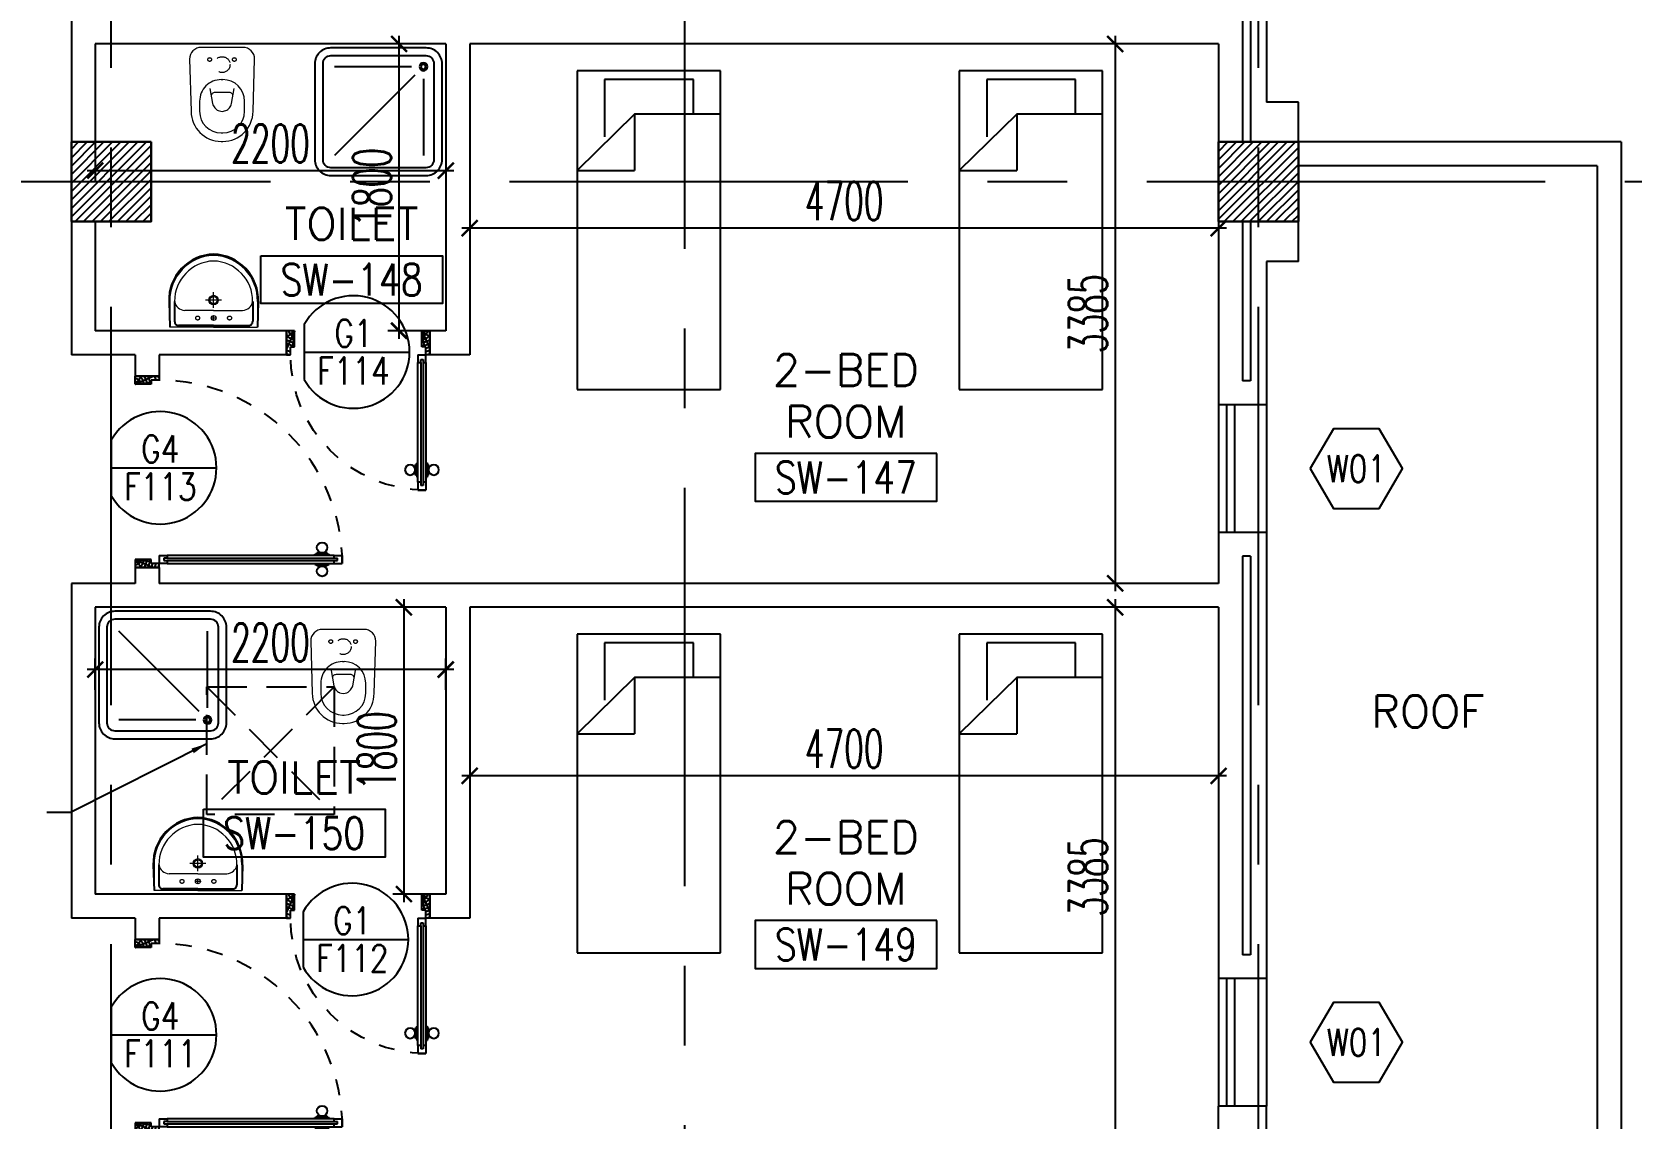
# Model space of a CAD drawing. Extents: x 276011.4 to 276105.3, y 57291.9 to 57371.4.
# Drawn here: x 276087.12 to 276097.15, y 57337.31 to 57344.12 of the extents above; entities that cross this region are included whole.
import ezdxf
from ezdxf.enums import TextEntityAlignment as Align

# ---------------------------------------------------------------- set-up
doc = ezdxf.new("R2010")
doc.units = 0
doc.header["$MEASUREMENT"] = 0
doc.header["$PDMODE"] = 34
for name, pattern in [('CENTERX2', [4, 2.5, -0.5, 0.5, -0.5]), ('DASHED', [0.75, 0.5, -0.25]), ('HIDDEN', [0.375, 0.25, -0.125]), ('HIDDEN2', [0.1875, 0.125, -0.0625])]:
    doc.linetypes.add(name, pattern=pattern)
doc.layers.get('0').update_dxf_attribs({"linetype": 'CONTINUOUS'})
doc.layers.get('DEFPOINTS').update_dxf_attribs({"linetype": 'CONTINUOUS'})
for name, color, linetype in [('AX-DIM', 4, 'CONTINUOUS'), ('AXES', 11, 'CENTERX2'), ('COL', 5, 'CONTINUOUS'), ('DIM', 4, 'CONTINUOUS'), ('DOOR', 7, 'CONTINUOUS'), ('DOOR-CR', 2, 'CONTINUOUS'), ('DOOR-NO', 3, 'CONTINUOUS'), ('FIX', 3, 'CONTINUOUS'), ('FUR', 4, 'CONTINUOUS'), ('HAT', 8, 'CONTINUOUS'), ('INSUL', 4, 'CONTINUOUS'), ('PROJ-L', 4, 'CONTINUOUS'), ('RM-BOX', 4, 'CONTINUOUS'), ('RM-NAME', 2, 'CONTINUOUS'), ('RM-NO', 2, 'CONTINUOUS'), ('SHAFT', 3, 'CONTINUOUS'), ('WALL', 2, 'CONTINUOUS'), ('WIN', 3, 'CONTINUOUS'), ('WIN-BOX', 4, 'CONTINUOUS'), ('WIN-NO', 5, 'CONTINUOUS')]:
    doc.layers.add(name, color=color, linetype=linetype)
doc.styles.add('ROMANS', font='ROMANS.shx', dxfattribs={"width": 0.6})
doc.dimstyles.new('STANDARD in', dxfattribs={"dimtxt": 0.24, "dimasz": 0.1, "dimexe": 0.07, "dimexo": 0.05, "dimgap": 0.05, "dimtad": 1, "dimdec": 0, "dimlfac": 1000, "dimzin": 0, "dimdsep": 46, "dimtxsty": 'ROMANS', "dimblk": 'ARCHTICK', "dimcen": 0.05, "dimdle": 0.05, "dimclrd": 4, "dimclre": 4, "dimclrt": 2, "dimadec": 0, "dimazin": 0, "dimtfac": 1, "dimtdec": 0, "dimtmove": 2, "dimatfit": 3, "dimfxl": 0, "dimtolj": 1, "dimtzin": 0, "dimarcsym": 0})

# ---------------------------------------------------------------- blocks, each defined once
blk = doc.blocks.new('_ARCHTICK')
at = {"color": 0, "linetype": 'ByBlock', "const_width": 0.15}
blk.add_lwpolyline([(-0.5, -0.5), (0.5, 0.5)], dxfattribs=at)
blk = doc.blocks.new('*D595')
at = {"layer": 'AX-DIM', "color": 4, "lineweight": -2, "ltscale": 0.3}
for p, q in [((276095.015, 57370.011), (276100.34, 57370.011)), ((276095.065, 57369.361), (276095.065, 57370.081)), ((276100.29, 57333.883), (276100.29, 57370.081))]:
    blk.add_line(p, q, dxfattribs=at)
at = {"layer": 'DEFPOINTS', "color": 0, "ltscale": 0.3}
for p in [(276100.29, 57370.011), (276095.065, 57369.311), (276100.29, 57333.833)]:
    blk.add_point(p, dxfattribs=at)
at = {"layer": 'AX-DIM', "color": 4, "lineweight": -2, "ltscale": 0.3, "xscale": 0.1, "yscale": 0.1, "zscale": 0.1, "rotation": 180}
blk.add_blockref('_ARCHTICK', (276095.065, 57370.011), dxfattribs=at)
at = {"layer": 'AX-DIM', "color": 4, "lineweight": -2, "ltscale": 0.3, "xscale": 0.1, "yscale": 0.1, "zscale": 0.1}
blk.add_blockref('_ARCHTICK', (276100.29, 57370.011), dxfattribs=at)
at = {"layer": 'AX-DIM', "color": 2, "ltscale": 0.3, "insert": (276097.678, 57370.181), "char_height": 0.24, "attachment_point": 5, "style": 'ROMANS'}
blk.add_mtext('\\A1;5225', dxfattribs=at)
blk = doc.blocks.new('*D593')
at = {"layer": 'AX-DIM', "color": 4, "lineweight": -2, "ltscale": 0.3}
for p, q in [((276103.915, 57357.883), (276103.915, 57298.463)), ((276095.115, 57357.833), (276103.985, 57357.833)), ((276095.115, 57298.513), (276103.985, 57298.513))]:
    blk.add_line(p, q, dxfattribs=at)
at = {"layer": 'DEFPOINTS', "color": 0, "ltscale": 0.3}
for p in [(276095.065, 57357.833), (276095.065, 57298.513), (276103.915, 57298.513)]:
    blk.add_point(p, dxfattribs=at)
at = {"layer": 'AX-DIM', "color": 4, "lineweight": -2, "ltscale": 0.3, "xscale": 0.1, "yscale": 0.1, "zscale": 0.1}
for p, rotation in [((276103.915, 57357.833), 90), ((276103.915, 57298.513), 270)]:
    blk.add_blockref('_ARCHTICK', p, dxfattribs=dict(at, rotation=rotation))
at = {"layer": 'AX-DIM', "color": 2, "ltscale": 0.3, "insert": (276103.745, 57328.173), "char_height": 0.24, "attachment_point": 5, "rotation": 90, "style": 'ROMANS'}
blk.add_mtext('\\A1;59320', dxfattribs=at)
blk = doc.blocks.new('*X60')
at = {"color": 0}
for p, q in [((245929, 162720), (246399, 163190)), ((245929, 162773), (246345, 163190)), ((245929, 162826), (246292, 163190)), ((245929, 162879), (246239, 163190)), ((245929, 162932), (246186, 163190)), ((245929, 162985), (246133, 163190)), ((245929, 163038), (246080, 163190)), ((245929, 163091), (246027, 163190)), ((245929, 163144), (245974, 163190)), ((245952, 162690), (246429, 163167)), ((246005, 162690), (246429, 163114)), ((246058, 162690), (246429, 163061)), ((246111, 162690), (246429, 163008)), ((246164, 162690), (246429, 162955)), ((246217, 162690), (246429, 162902)), ((246270, 162690), (246429, 162849)), ((246323, 162690), (246429, 162796)), ((246376, 162690), (246429, 162742))]:
    blk.add_line(p, q, dxfattribs=at)
blk = doc.blocks.new('COL50')
at = {"layer": 'COL'}
blk.add_lwpolyline([(-250, 250), (-250, -250), (250, -250), (250, 250)], close=True, dxfattribs=at)
blk = doc.blocks.new('WW1')
at = {"layer": 'WIN-BOX'}
blk.add_lwpolyline([(144, -250), (289, 0), (144, 250), (-144, 250), (-289, 0), (-144, -250)], close=True, dxfattribs=at)
at = {"layer": 'WIN-NO', "style": 'ROMANS', "width": 0.8}
blk.add_attdef('W00', text='', height=170, dxfattribs=at).set_placement((0, 0), align=Align.MIDDLE)
blk = doc.blocks.new('*X61')
at = {"color": 0}
for p, q in [((253129, 162707), (253611, 163190)), ((253129, 162760), (253558, 163190)), ((253129, 162813), (253505, 163190)), ((253129, 162866), (253452, 163190)), ((253129, 162919), (253399, 163190)), ((253129, 162972), (253346, 163190)), ((253129, 163025), (253293, 163190)), ((253129, 163079), (253240, 163190)), ((253129, 163132), (253187, 163190)), ((253164, 162690), (253629, 163154)), ((253217, 162690), (253629, 163101)), ((253270, 162690), (253629, 163048)), ((253323, 162690), (253629, 162995)), ((253376, 162690), (253629, 162942)), ((253429, 162690), (253629, 162889)), ((253482, 162690), (253629, 162836)), ((253535, 162690), (253629, 162783)), ((253588, 162690), (253629, 162730))]:
    blk.add_line(p, q, dxfattribs=at)
blk = doc.blocks.new('DOOR100')
at = {"layer": 'DOOR', "color": 0, "linetype": 'ByBlock'}
for p, q in [((-82, 1205), (-91, 1205)), ((-91, 1205), (-91, 1140)), ((-75, 1218), (-82, 1218)), ((-82, 1128), (-82, 1218)), ((-82, 1205), (-82, 1140)), ((-25, 1300), (-75, 1300)), ((-75, 1300), (-25, 1300)), ((-75, 1250), (-75, 1300)), ((-58, 1250), (-75, 1250)), ((-42, 1270), (-58, 1270)), ((-58, 1250), (-58, 1270)), ((-42, 1250), (-42, 1270)), ((-25, 1250), (-42, 1250)), ((-25, 1250), (-25, 1300)), ((-25, 1218), (-18, 1218)), ((-18, 1128), (-18, 1218)), ((-18, 1205), (-9, 1205)), ((-18, 1205), (-18, 1140)), ((-9, 1205), (-9, 1140)), ((-82, 1140), (-91, 1140)), ((-75, 1128), (-82, 1128)), ((-25, 1128), (-18, 1128)), ((-18, 1140), (-9, 1140)), ((-1200, 0), (-1200, 150)), ((-1200, 150), (-1175, 150)), ((-1200, 150), (-1200, 0)), ((-1175, 150), (-1175, 100)), ((-75, 200), (-58, 200)), ((-75, 150), (-75, 200)), ((-75, 150), (-25, 150)), ((-58, 200), (-58, 180)), ((-58, 180), (-42, 180)), ((-42, 200), (-25, 200)), ((-42, 180), (-42, 200)), ((-25, 200), (-25, 150)), ((0, 150), (-25, 150)), ((-25, 150), (-25, 100)), ((0, 150), (0, 0)), ((-1150, 0), (-1200, 0)), ((-1175, 100), (-1150, 100)), ((-1150, 100), (-1150, 0)), ((-50, 100), (-50, 0)), ((-25, 100), (-50, 100)), ((-50, 0), (0, 0))]:
    blk.add_line(p, q, dxfattribs=at)
at = {"layer": 'DOOR', "linetype": 'ByBlock'}
for p, q in [((-75, 1250), (-75, 200)), ((-58, 200), (-58, 1250)), ((-42, 200), (-42, 1250)), ((-25, 200), (-25, 1250)), ((0, 0), (0, 150))]:
    blk.add_line(p, q, dxfattribs=at)
at = {"layer": 'DOOR', "color": 9, "linetype": 'ByBlock'}
for p, q in [((-1150, 0), (-1200, 114)), ((-50, 0), (0, 114)), ((-1150, 0), (-1200, 40)), ((-1150, 0), (-1163, 100)), ((-50, 0), (-37, 100)), ((-50, 0), (0, 40))]:
    blk.add_line(p, q, dxfattribs=at)
at = {"layer": 'DOOR', "color": 0, "linetype": 'ByBlock'}
for centre in [(-124, 1173), (24, 1173)]:
    blk.add_circle(centre, 32.4, dxfattribs=at)
at = {"layer": 'DOOR', "linetype": 'HIDDEN', "ltscale": 0.5}
blk.add_arc((-25, 150), 1150, 90, 180.0001, dxfattribs=at)
at = {"layer": 'DOOR', "color": 9, "linetype": 'ByBlock'}
for centre, radius, start, end in [((-1150, 0), 154, 103.7142, 108.8947), ((-1150, 0), 134, 100.72, 111.8402), ((-50, 0), 134, 68.1598, 79.28), ((-50, 0), 114, 64.0838, 77.3774), ((-50, 0), 154, 71.1053, 76.2858), ((-1150, 0), 94.4, 90, 121.9818), ((-1150, 0), 74.4, 90, 132.2236), ((-1150, 0), 54.4, 90, 156.7926), ((-1150, 0), 34.4, 90, 180), ((-1150, 0), 14.4, 90, 180), ((-50, 0), 94.4, 58.0182, 90), ((-50, 0), 74.4, 47.7764, 90), ((-50, 0), 54.4, 23.2074, 90), ((-50, 0), 34.4, 0, 90), ((-50, 0), 14.4, 0, 90)]:
    blk.add_arc(centre, radius, start, end, dxfattribs=at)
blk = doc.blocks.new('DOOR90')
at = {"layer": 'DOOR', "color": 0, "linetype": 'ByBlock'}
for p, q in [((-150, 0), (-150, -25)), ((-150, 0), (0, 0)), ((0, -50), (0, 0)), ((-1000, -25), (-1000, -75)), ((-1000, -75), (-1000, -25)), ((-950, -25), (-1000, -25)), ((-950, -75), (-1000, -75)), ((-970, -42), (-970, -58)), ((-950, -42), (-970, -42)), ((-950, -58), (-970, -58)), ((-950, -25), (-950, -42)), ((-950, -58), (-950, -75)), ((-918, -25), (-918, -18)), ((-828, -18), (-918, -18)), ((-918, -75), (-918, -82)), ((-828, -82), (-918, -82)), ((-905, -18), (-905, -9)), ((-905, -9), (-840, -9)), ((-905, -18), (-840, -18)), ((-905, -82), (-905, -91)), ((-905, -82), (-840, -82)), ((-905, -91), (-840, -91)), ((-840, -18), (-840, -9)), ((-840, -82), (-840, -91)), ((-828, -25), (-828, -18)), ((-828, -75), (-828, -82)), ((-200, -42), (-200, -25)), ((-200, -25), (-150, -25)), ((-180, -42), (-200, -42)), ((-200, -75), (-200, -58)), ((-200, -58), (-180, -58)), ((-150, -75), (-200, -75)), ((-180, -58), (-180, -42)), ((-150, -75), (-150, -25)), ((-150, -25), (-100, -25)), ((-100, -25), (-100, -50)), ((-100, -50), (0, -50)), ((-150, -900), (-150, -875)), ((-150, -875), (-100, -875)), ((0, -900), (-150, -900)), ((-150, -900), (0, -900)), ((-100, -850), (0, -850)), ((-100, -875), (-100, -850)), ((0, -850), (0, -900))]:
    blk.add_line(p, q, dxfattribs=at)
at = {"layer": 'DOOR', "color": 9, "linetype": 'ByBlock'}
for p, q in [((0, -50), (-114, 0)), ((0, -50), (-40, 0)), ((0, -50), (-100, -37)), ((0, -850), (-114, -900)), ((0, -850), (-100, -863)), ((0, -850), (-40, -900))]:
    blk.add_line(p, q, dxfattribs=at)
at = {"layer": 'DOOR', "linetype": 'ByBlock'}
for p, q in [((-200, -25), (-950, -25)), ((-200, -42), (-950, -42)), ((-200, -58), (-950, -58)), ((-950, -75), (-200, -75))]:
    blk.add_line(p, q, dxfattribs=at)
at = {"layer": 'DOOR', "color": 0, "linetype": 'ByBlock'}
for centre in [(-873, 24), (-873, -124)]:
    blk.add_circle(centre, 32.4, dxfattribs=at)
at = {"layer": 'DOOR', "color": 9, "linetype": 'ByBlock'}
for centre, radius, start, end in [((0, -50), 154, 161.1053, 166.2858), ((0, -50), 134, 158.1598, 169.28), ((0, -50), 94.4, 148.0182, 180), ((0, -50), 74.4, 137.7764, 180), ((0, -50), 114, 154.0838, 167.3774), ((0, -50), 54.4, 113.2074, 180), ((0, -50), 34.4, 90, 180), ((0, -50), 14.4, 90, 180), ((0, -850), 154, 193.7142, 198.8947), ((0, -850), 134, 190.72, 201.8402), ((0, -850), 94.4, 180, 211.9818), ((0, -850), 74.4, 180, 222.2236), ((0, -850), 54.4, 180, 246.7926), ((0, -850), 34.4, 180, 270), ((0, -850), 14.4, 180, 270)]:
    blk.add_arc(centre, radius, start, end, dxfattribs=at)
at = {"layer": 'DOOR', "linetype": 'HIDDEN', "ltscale": 0.5}
blk.add_arc((-150, -25), 850, 180, 270, dxfattribs=at)
blk = doc.blocks.new('RM1')
at = {"layer": 'RM-BOX'}
blk.add_lwpolyline([(570, -200), (-570, -200), (-570, -500), (570, -500)], close=True, dxfattribs=at)
at = {"layer": 'RM-NAME', "style": 'ROMANS'}
for tag, p in [('ROOMNAME1', (0, 324)), ('ROOMNAME2', (0, 0))]:
    blk.add_attdef(tag, text='', height=200, dxfattribs=at).set_placement(p, align=Align.MIDDLE)
at = {"layer": 'RM-NO', "style": 'ROMANS', "width": 0.8}
blk.add_attdef('ROOMNO', text='', height=200, dxfattribs=at).set_placement((0, -350), align=Align.MIDDLE)
blk = doc.blocks.new('DD1')
at = {"layer": 'DOOR-CR'}
blk.add_line((-308, 0), (353, 0), dxfattribs=at)
blk.add_lwpolyline([(-308, -173, 3.820224), (-308, 173)], format="xyb", close=True, dxfattribs=at)
at = {"layer": 'DOOR-NO', "color": 255, "style": 'ROMANS', "width": 0.8}
for tag, p in [('G', (0, 184)), ('000', (0, -141))]:
    blk.add_attdef(tag, text='', height=204, dxfattribs=at).set_placement(p, align=Align.MIDDLE)
blk = doc.blocks.new('*D428')
at = {"layer": 'DEFPOINTS', "color": 0, "linetype": 'ByBlock', "ltscale": 0.3}
for p in [(276094.565, 57344.048), (276093.916, 57340.663), (276094.565, 57340.663)]:
    blk.add_point(p, dxfattribs=at)
at = {"layer": 'DIM', "color": 4, "linetype": 'ByBlock', "lineweight": -2, "ltscale": 0.3}
for p, q in [((276094.515, 57344.048), (276093.846, 57344.048)), ((276093.916, 57344.098), (276093.916, 57340.613)), ((276094.515, 57340.663), (276093.846, 57340.663))]:
    blk.add_line(p, q, dxfattribs=at)
at = {"layer": 'DIM', "color": 4, "linetype": 'ByBlock', "lineweight": -2, "ltscale": 0.3, "xscale": 0.1, "yscale": 0.1, "zscale": 0.1}
for p, rotation in [((276093.916, 57344.048), 90), ((276093.916, 57340.663), 270)]:
    blk.add_blockref('_ARCHTICK', p, dxfattribs=dict(at, rotation=rotation))
at = {"layer": 'DIM', "color": 2, "linetype": 'ByBlock', "ltscale": 0.3, "insert": (276093.746, 57342.355), "char_height": 0.24, "attachment_point": 5, "rotation": 90, "style": 'ROMANS'}
blk.add_mtext('\\A1;3385', dxfattribs=at)
blk = doc.blocks.new('*D427')
at = {"layer": 'DEFPOINTS', "color": 0, "linetype": 'ByBlock', "ltscale": 0.3}
for p in [(276094.565, 57343.829), (276089.865, 57343.297), (276089.865, 57342.892)]:
    blk.add_point(p, dxfattribs=at)
at = {"layer": 'DIM', "color": 4, "linetype": 'ByBlock', "lineweight": -2, "ltscale": 0.3}
for p, q in [((276094.565, 57343.779), (276094.565, 57342.822)), ((276089.865, 57343.247), (276089.865, 57342.822)), ((276094.615, 57342.892), (276089.815, 57342.892))]:
    blk.add_line(p, q, dxfattribs=at)
at = {"layer": 'DIM', "color": 4, "linetype": 'ByBlock', "lineweight": -2, "ltscale": 0.3, "xscale": 0.1, "yscale": 0.1, "zscale": 0.1, "rotation": 180}
blk.add_blockref('_ARCHTICK', (276089.865, 57342.892), dxfattribs=at)
at = {"layer": 'DIM', "color": 4, "linetype": 'ByBlock', "lineweight": -2, "ltscale": 0.3, "xscale": 0.1, "yscale": 0.1, "zscale": 0.1}
blk.add_blockref('_ARCHTICK', (276094.565, 57342.892), dxfattribs=at)
at = {"layer": 'DIM', "color": 2, "linetype": 'ByBlock', "ltscale": 0.3, "insert": (276092.215, 57343.062), "char_height": 0.24, "attachment_point": 5, "style": 'ROMANS'}
blk.add_mtext('\\A1;4700', dxfattribs=at)
blk = doc.blocks.new('*D426')
at = {"layer": 'DEFPOINTS', "color": 0, "linetype": 'ByBlock', "ltscale": 0.3}
for p in [(276087.515, 57343.684), (276089.715, 57343.65), (276089.715, 57343.253)]:
    blk.add_point(p, dxfattribs=at)
at = {"layer": 'DIM', "color": 4, "linetype": 'ByBlock', "lineweight": -2, "ltscale": 0.3}
for p, q in [((276087.515, 57343.634), (276087.515, 57343.183)), ((276089.715, 57343.6), (276089.715, 57343.183)), ((276087.465, 57343.253), (276089.765, 57343.253))]:
    blk.add_line(p, q, dxfattribs=at)
at = {"layer": 'DIM', "color": 4, "linetype": 'ByBlock', "lineweight": -2, "ltscale": 0.3, "xscale": 0.1, "yscale": 0.1, "zscale": 0.1, "rotation": 180}
blk.add_blockref('_ARCHTICK', (276087.515, 57343.253), dxfattribs=at)
at = {"layer": 'DIM', "color": 4, "linetype": 'ByBlock', "lineweight": -2, "ltscale": 0.3, "xscale": 0.1, "yscale": 0.1, "zscale": 0.1}
blk.add_blockref('_ARCHTICK', (276089.715, 57343.253), dxfattribs=at)
at = {"layer": 'DIM', "color": 2, "linetype": 'ByBlock', "ltscale": 0.3, "insert": (276088.615, 57343.423), "char_height": 0.24, "attachment_point": 5, "style": 'ROMANS'}
blk.add_mtext('\\A1;2200', dxfattribs=at)
blk = doc.blocks.new('*D425')
at = {"layer": 'DEFPOINTS', "color": 0, "linetype": 'ByBlock', "ltscale": 0.3}
for p in [(276089.422, 57344.048), (276089.715, 57344.048), (276089.715, 57342.248)]:
    blk.add_point(p, dxfattribs=at)
at = {"layer": 'DIM', "color": 4, "linetype": 'ByBlock', "lineweight": -2, "ltscale": 0.3}
for p, q in [((276089.665, 57344.048), (276089.352, 57344.048)), ((276089.422, 57342.198), (276089.422, 57344.098)), ((276089.665, 57342.248), (276089.352, 57342.248))]:
    blk.add_line(p, q, dxfattribs=at)
at = {"layer": 'DIM', "color": 4, "linetype": 'ByBlock', "lineweight": -2, "ltscale": 0.3, "xscale": 0.1, "yscale": 0.1, "zscale": 0.1}
for p, rotation in [((276089.422, 57344.048), 90), ((276089.422, 57342.248), 270)]:
    blk.add_blockref('_ARCHTICK', p, dxfattribs=dict(at, rotation=rotation))
at = {"layer": 'DIM', "color": 2, "linetype": 'ByBlock', "ltscale": 0.3, "insert": (276089.252, 57343.148), "char_height": 0.24, "attachment_point": 5, "rotation": 90, "style": 'ROMANS'}
blk.add_mtext('\\A1;1800', dxfattribs=at)
blk = doc.blocks.new('*D424')
at = {"layer": 'DEFPOINTS', "color": 0, "linetype": 'ByBlock', "ltscale": 0.3}
for p in [(276094.565, 57340.513), (276093.916, 57337.128), (276094.565, 57337.128)]:
    blk.add_point(p, dxfattribs=at)
at = {"layer": 'DIM', "color": 4, "linetype": 'ByBlock', "lineweight": -2, "ltscale": 0.3}
for p, q in [((276094.515, 57340.513), (276093.846, 57340.513)), ((276093.916, 57340.563), (276093.916, 57337.078)), ((276094.515, 57337.128), (276093.846, 57337.128))]:
    blk.add_line(p, q, dxfattribs=at)
at = {"layer": 'DIM', "color": 4, "linetype": 'ByBlock', "lineweight": -2, "ltscale": 0.3, "xscale": 0.1, "yscale": 0.1, "zscale": 0.1}
for p, rotation in [((276093.916, 57340.513), 90), ((276093.916, 57337.128), 270)]:
    blk.add_blockref('_ARCHTICK', p, dxfattribs=dict(at, rotation=rotation))
at = {"layer": 'DIM', "color": 2, "linetype": 'ByBlock', "ltscale": 0.3, "insert": (276093.746, 57338.82), "char_height": 0.24, "attachment_point": 5, "rotation": 90, "style": 'ROMANS'}
blk.add_mtext('\\A1;3385', dxfattribs=at)
blk = doc.blocks.new('*D423')
at = {"layer": 'DEFPOINTS', "color": 0, "linetype": 'ByBlock', "ltscale": 0.3}
for p in [(276089.865, 57339.965), (276094.565, 57339.965), (276089.865, 57339.455)]:
    blk.add_point(p, dxfattribs=at)
at = {"layer": 'DIM', "color": 4, "linetype": 'ByBlock', "lineweight": -2, "ltscale": 0.3}
for p, q in [((276089.865, 57339.915), (276089.865, 57339.385)), ((276094.565, 57339.915), (276094.565, 57339.385)), ((276094.615, 57339.455), (276089.815, 57339.455))]:
    blk.add_line(p, q, dxfattribs=at)
at = {"layer": 'DIM', "color": 4, "linetype": 'ByBlock', "lineweight": -2, "ltscale": 0.3, "xscale": 0.1, "yscale": 0.1, "zscale": 0.1, "rotation": 180}
blk.add_blockref('_ARCHTICK', (276089.865, 57339.455), dxfattribs=at)
at = {"layer": 'DIM', "color": 4, "linetype": 'ByBlock', "lineweight": -2, "ltscale": 0.3, "xscale": 0.1, "yscale": 0.1, "zscale": 0.1}
blk.add_blockref('_ARCHTICK', (276094.565, 57339.455), dxfattribs=at)
at = {"layer": 'DIM', "color": 2, "linetype": 'ByBlock', "ltscale": 0.3, "insert": (276092.215, 57339.625), "char_height": 0.24, "attachment_point": 5, "style": 'ROMANS'}
blk.add_mtext('\\A1;4700', dxfattribs=at)
blk = doc.blocks.new('*D422')
at = {"layer": 'DEFPOINTS', "color": 0, "linetype": 'ByBlock', "ltscale": 0.3}
for p in [(276087.515, 57340.122), (276087.515, 57339.945), (276089.715, 57339.945)]:
    blk.add_point(p, dxfattribs=at)
at = {"layer": 'DIM', "color": 4, "linetype": 'ByBlock', "lineweight": -2, "ltscale": 0.3}
for p, q in [((276089.765, 57340.122), (276087.465, 57340.122)), ((276087.515, 57339.995), (276087.515, 57340.192)), ((276089.715, 57339.995), (276089.715, 57340.192))]:
    blk.add_line(p, q, dxfattribs=at)
at = {"layer": 'DIM', "color": 4, "linetype": 'ByBlock', "lineweight": -2, "ltscale": 0.3, "xscale": 0.1, "yscale": 0.1, "zscale": 0.1, "rotation": 180}
blk.add_blockref('_ARCHTICK', (276087.515, 57340.122), dxfattribs=at)
at = {"layer": 'DIM', "color": 4, "linetype": 'ByBlock', "lineweight": -2, "ltscale": 0.3, "xscale": 0.1, "yscale": 0.1, "zscale": 0.1}
blk.add_blockref('_ARCHTICK', (276089.715, 57340.122), dxfattribs=at)
at = {"layer": 'DIM', "color": 2, "linetype": 'ByBlock', "ltscale": 0.3, "insert": (276088.615, 57340.292), "char_height": 0.24, "attachment_point": 5, "style": 'ROMANS'}
blk.add_mtext('\\A1;2200', dxfattribs=at)
blk = doc.blocks.new('*D421')
at = {"layer": 'DEFPOINTS', "color": 0, "linetype": 'ByBlock', "ltscale": 0.3}
for p in [(276089.715, 57340.513), (276089.452, 57338.713), (276089.715, 57338.713)]:
    blk.add_point(p, dxfattribs=at)
at = {"layer": 'DIM', "color": 4, "linetype": 'ByBlock', "lineweight": -2, "ltscale": 0.3}
for p, q in [((276089.665, 57340.513), (276089.382, 57340.513)), ((276089.452, 57340.563), (276089.452, 57338.663)), ((276089.665, 57338.713), (276089.382, 57338.713))]:
    blk.add_line(p, q, dxfattribs=at)
at = {"layer": 'DIM', "color": 4, "linetype": 'ByBlock', "lineweight": -2, "ltscale": 0.3, "xscale": 0.1, "yscale": 0.1, "zscale": 0.1}
for p, rotation in [((276089.452, 57340.513), 90), ((276089.452, 57338.713), 270)]:
    blk.add_blockref('_ARCHTICK', p, dxfattribs=dict(at, rotation=rotation))
at = {"layer": 'DIM', "color": 2, "linetype": 'ByBlock', "ltscale": 0.3, "insert": (276089.282, 57339.613), "char_height": 0.24, "attachment_point": 5, "rotation": 90, "style": 'ROMANS'}
blk.add_mtext('\\A1;1800', dxfattribs=at)
blk = doc.blocks.new('LAV1')
at = {"layer": 'FIX', "linetype": 'ByBlock', "ltscale": 0.3}
for p, q in [((-280, 210), (-275, 50)), ((-245, 210), (-245, 85)), ((245, 210), (245, 85)), ((280, 210), (275, 50)), ((0, 60), (-220, 60)), ((0, 60), (220, 60))]:
    blk.add_line(p, q, dxfattribs=at)
at = {"layer": 'FIX', "linetype": 'Continuous', "lineweight": 20}
for p, q in [((-275, 210), (-275, 50)), ((275, 210), (275, 50)), ((0, 155), (-181, 155)), ((0, 155), (181, 155)), ((0, 50), (-275, 50)), ((0, 50), (-252, 50)), ((0, 50), (252, 50)), ((0, 50), (275, 50))]:
    blk.add_line(p, q, dxfattribs=at)
at = {"layer": 'FIX', "linetype": 'DASHED', "lineweight": 20, "ltscale": 0.05}
for p, q in [((50, 220), (-50, 220)), ((0, 170), (0, 270)), ((0, 170), (0, 270))]:
    blk.add_line(p, q, dxfattribs=at)
at = {"layer": 'FIX', "lineweight": 20}
for p, q in [((16, 107), (-15, 107)), ((0, 92), (0, 123))]:
    blk.add_line(p, q, dxfattribs=at)
for centre, radius in [((0, 220), 29.5), ((0, 220), 22.5), ((0, 107), 15.5)]:
    blk.add_circle(centre, radius, dxfattribs=at)
at = {"layer": 'FIX', "linetype": 'HIDDEN', "lineweight": 20, "ltscale": 0.05}
for centre in [(-100, 107), (100, 107)]:
    blk.add_circle(centre, 12.4, dxfattribs=at)
at = {"layer": 'FIX', "linetype": 'ByBlock', "ltscale": 0.3}
for centre, radius, start, end in [((7, 220), 287, 91.3776, 182.0064), ((-7, 220), 287, 357.9936, 88.6224), ((-220, 85), 24.9, 179.7021, 269.9486), ((220, 85), 24.9, 270.0514, 0.2979)]:
    blk.add_arc(centre, radius, start, end, dxfattribs=at)
at = {"layer": 'FIX', "linetype": 'Continuous', "lineweight": 20}
for centre, radius, start, end in [((8, 217), 283, 91.6988, 181.351), ((8, 212), 253, 91.7328, 180.4884), ((-8, 217), 283, 358.649, 88.3012), ((-8, 212), 253, 359.5116, 88.2672), ((-179, 222), 66.9, 190.2006, 268.0786), ((179, 222), 66.9, 271.9214, 349.7994)]:
    blk.add_arc(centre, radius, start, end, dxfattribs=at)
blk = doc.blocks.new('SHR1')
at = {"layer": 'FIX'}
for p, q in [((-196, 196), (-700, 700)), ((-143, 218), (-143, 700)), ((-218, 143), (-700, 143))]:
    blk.add_line(p, q, dxfattribs=at)
for points in [[(-825, 125), (-825, 725, -0.414214), (-725, 825), (-125, 825, -0.414214), (-25, 725), (-25, 125, -0.414214), (-125, 25), (-725, 25, -0.414214)], [(-775, 125), (-775, 725, -0.414214), (-725, 775), (-125, 775, -0.414214), (-75, 725), (-75, 125, -0.414214), (-125, 75), (-725, 75, -0.414214)]]:
    blk.add_lwpolyline(points, format="xyb", close=True, dxfattribs=at)
for radius in [25, 15]:
    blk.add_circle((-143, 143), radius, dxfattribs=at)
blk = doc.blocks.new('WC1')
at = {"layer": 'FIX', "lineweight": 20}
for p, q in [((-210, 204), (-538, 194)), ((-475, 141), (-538, 141)), ((-727, 5), (-727, -5)), ((-674, 5), (-674, -5)), ((-534, 24), (-540, 0)), ((-540, 0), (-534, -24)), ((-395, 76), (-490, 60)), ((-339, 5), (-339, -5)), ((-490, -60), (-395, -76)), ((-538, -141), (-475, -141)), ((-538, -194), (-210, -204))]:
    blk.add_line(p, q, dxfattribs=at)
at = {"layer": 'FIX', "linetype": 'Continuous', "lineweight": 20}
blk.add_line((-420, -47), (-420, 45), dxfattribs=at)
at = {"layer": 'FIX', "lineweight": 20}
blk.add_lwpolyline([(-213, -204), (-210, -204, 0.414214), (-137, -131), (-137, 0), (-137, 131, 0.414214), (-210, 204)], format="xyb", dxfattribs=at)
at = {"layer": 'FIX', "linetype": 'HIDDEN2', "lineweight": 20, "ltscale": 0.3}
blk.add_circle((-245, 0), 49.8, dxfattribs=at)
at = {"layer": 'FIX', "linetype": 'HIDDEN', "lineweight": 20, "ltscale": 0.05}
for centre in [(-213, 78), (-213, -77)]:
    blk.add_circle(centre, 11.6, dxfattribs=at)
at = {"layer": 'FIX', "lineweight": 20}
for centre, radius, start, end in [((-538, 5), 189, 90, 180), ((-538, 5), 136, 90, 180), ((-475, 5), 136, 360, 90), ((-473, -7), 68.2, 128.9242, 152.8468), ((-464, -18), 82, 108.496, 128.9242), ((-538, -5), 189, 180, 270), ((-538, -5), 136, 180, 270), ((-473, 7), 68.2, 207.1532, 231.0758), ((-464, 18), 82, 231.0758, 251.504), ((-475, -5), 136, 270, 0)]:
    blk.add_arc(centre, radius, start, end, dxfattribs=at)
at = {"layer": 'FIX', "linetype": 'Continuous', "lineweight": 20}
for centre, start, end in [((-443, 46), 357.6662, 91.6121), ((-442, -46), 268.3879, 2.3338)]:
    blk.add_arc(centre, 22.3, start, end, dxfattribs=at)

msp = doc.modelspace()

# ---------------------------------------------------------------- linework, layer by layer
at = {"layer": 'AXES'}
for p, q in [((276087.6155, 57291.8986), (276087.6155, 57370.7113)), ((276094.8155, 57291.8986), (276094.8155, 57370.7113)), ((276091.2155, 57298.7629), (276091.2155, 57357.5329)), ((276104.6155, 57343.1829), (276052.5255, 57343.1829))]:
    msp.add_line(p, q, dxfattribs=at)
at = {"layer": 'FUR'}
for p, q in [((276090.5386, 57343.8797), (276090.5386, 57341.8797)), ((276091.4386, 57343.8797), (276090.5386, 57343.8797)), ((276090.7108, 57343.8243), (276090.7108, 57343.4646)), ((276091.2687, 57343.8243), (276090.7108, 57343.8243)), ((276091.2687, 57343.6081), (276091.2687, 57343.8243)), ((276091.4386, 57341.8797), (276091.4386, 57343.8797)), ((276092.9375, 57343.8797), (276092.9375, 57341.8797)), ((276093.8375, 57343.8797), (276092.9375, 57343.8797)), ((276093.1096, 57343.8243), (276093.1096, 57343.4646)), ((276093.6676, 57343.8243), (276093.1096, 57343.8243)), ((276093.6676, 57343.6081), (276093.6676, 57343.8243)), ((276093.8375, 57341.8797), (276093.8375, 57343.8797)), ((276090.8998, 57343.6081), (276090.5386, 57343.2547)), ((276090.8998, 57343.6081), (276090.8998, 57343.2547)), ((276091.4386, 57343.6081), (276090.8998, 57343.6081)), ((276093.2986, 57343.6081), (276092.9375, 57343.2547)), ((276093.2986, 57343.6081), (276093.2986, 57343.2547)), ((276093.8375, 57343.6081), (276093.2986, 57343.6081)), ((276090.5386, 57343.2547), (276090.8998, 57343.2547)), ((276092.9375, 57343.2547), (276093.2986, 57343.2547)), ((276090.5386, 57341.8797), (276091.4386, 57341.8797)), ((276092.9375, 57341.8797), (276093.8375, 57341.8797)), ((276090.5386, 57340.3447), (276090.5386, 57338.3447)), ((276091.4386, 57340.3447), (276090.5386, 57340.3447)), ((276091.4386, 57338.3447), (276091.4386, 57340.3447)), ((276092.9375, 57340.3447), (276092.9375, 57338.3447)), ((276093.8375, 57340.3447), (276092.9375, 57340.3447)), ((276093.8375, 57338.3447), (276093.8375, 57340.3447)), ((276090.7108, 57340.2893), (276090.7108, 57339.9296)), ((276091.2687, 57340.2893), (276090.7108, 57340.2893)), ((276091.2687, 57340.0731), (276091.2687, 57340.2893)), ((276093.1096, 57340.2893), (276093.1096, 57339.9296)), ((276093.6676, 57340.2893), (276093.1096, 57340.2893)), ((276093.6676, 57340.0731), (276093.6676, 57340.2893)), ((276090.8998, 57340.0731), (276090.5386, 57339.7197)), ((276090.8998, 57340.0731), (276090.8998, 57339.7197)), ((276091.4386, 57340.0731), (276090.8998, 57340.0731)), ((276093.2986, 57340.0731), (276092.9375, 57339.7197)), ((276093.2986, 57340.0731), (276093.2986, 57339.7197)), ((276093.8375, 57340.0731), (276093.2986, 57340.0731)), ((276090.5386, 57339.7197), (276090.8998, 57339.7197)), ((276092.9375, 57339.7197), (276093.2986, 57339.7197)), ((276090.5386, 57338.3447), (276091.4386, 57338.3447)), ((276092.9375, 57338.3447), (276093.8375, 57338.3447))]:
    msp.add_line(p, q, dxfattribs=at)
at = {"layer": 'INSUL'}
for p, q in [((276094.7155, 57344.4325), (276094.7155, 57343.4329)), ((276094.7655, 57344.4325), (276094.7655, 57343.4329)), ((276094.7155, 57342.9329), (276094.7155, 57341.9329)), ((276094.7655, 57342.9329), (276094.7655, 57341.9329)), ((276094.7655, 57341.9329), (276094.7155, 57341.9329)), ((276094.7155, 57340.8329), (276094.7155, 57338.3329)), ((276094.7655, 57340.8329), (276094.7155, 57340.8329)), ((276094.7655, 57340.8329), (276094.7655, 57338.3329)), ((276094.7655, 57338.3329), (276094.7155, 57338.3329))]:
    msp.add_line(p, q, dxfattribs=at)
at = {"layer": 'PROJ-L', "linetype": 'Continuous'}
for p, q in [((276097.0912, 57343.4329), (276095.0655, 57343.4329)), ((276097.0912, 57343.4329), (276097.0912, 57335.7329)), ((276096.9412, 57343.2829), (276095.0655, 57343.2829)), ((276096.9412, 57343.2829), (276096.9412, 57335.8829))]:
    msp.add_line(p, q, dxfattribs=at)
at = {"layer": 'SHAFT', "linetype": 'HIDDEN'}
for p, q in [((276088.2155, 57340.0129), (276089.0155, 57339.2129)), ((276089.0155, 57340.0129), (276088.2155, 57339.2129))]:
    msp.add_line(p, q, dxfattribs=at)
msp.add_lwpolyline([(276088.2155, 57340.0129), (276089.0155, 57340.0129), (276089.0155, 57339.2129), (276088.2155, 57339.2129)], close=True, dxfattribs=at)
at = {"layer": 'WALL'}
for p, q in [((276094.8655, 57344.5825), (276094.8655, 57343.6829)), ((276089.7155, 57344.0479), (276087.5155, 57344.0479)), ((276094.5655, 57344.0479), (276089.8655, 57344.0479)), ((276094.5655, 57344.0479), (276094.5655, 57343.4329)), ((276095.0655, 57343.6829), (276094.8655, 57343.6829)), ((276095.0655, 57342.6829), (276095.0655, 57343.6829)), ((276094.5655, 57342.9329), (276094.5655, 57341.7829)), ((276094.8655, 57342.6829), (276094.8655, 57341.7829)), ((276095.0655, 57342.6829), (276094.8655, 57342.6829)), ((276088.7155, 57342.2479), (276087.5155, 57342.2479)), ((276089.7155, 57342.2479), (276089.6155, 57342.2479)), ((276087.7655, 57342.0979), (276087.3655, 57342.0979)), ((276088.7155, 57342.0979), (276087.9155, 57342.0979)), ((276089.8655, 57342.0979), (276089.6155, 57342.0979)), ((276094.8655, 57341.7829), (276094.5655, 57341.7829)), ((276094.5655, 57340.9829), (276094.5655, 57340.6629)), ((276094.8655, 57340.9829), (276094.5655, 57340.9829)), ((276094.8655, 57340.9829), (276094.8655, 57338.1829)), ((276087.7655, 57340.6629), (276087.3655, 57340.6629)), ((276094.5655, 57340.6629), (276087.9155, 57340.6629)), ((276089.7155, 57340.5129), (276087.5155, 57340.5129)), ((276094.5655, 57340.5129), (276089.8655, 57340.5129)), ((276094.5655, 57340.5129), (276094.5655, 57338.1829)), ((276088.7155, 57338.7129), (276087.5155, 57338.7129)), ((276089.7155, 57338.7129), (276089.6155, 57338.7129)), ((276087.7655, 57338.5629), (276087.3655, 57338.5629)), ((276088.7155, 57338.5629), (276087.9155, 57338.5629)), ((276089.8655, 57338.5629), (276089.6155, 57338.5629)), ((276094.8655, 57338.1829), (276094.5655, 57338.1829)), ((276094.8655, 57337.3829), (276094.5655, 57337.3829)), ((276094.5655, 57337.1279), (276094.5655, 57337.3829)), ((276094.8655, 57336.4829), (276094.8655, 57337.3829))]:
    msp.add_line(p, q, dxfattribs=at)
at = {"layer": 'WALL', "linetype": 'ByBlock'}
for p, q in [((276087.3655, 57344.1979), (276087.3655, 57342.0979)), ((276087.5155, 57344.0479), (276087.5155, 57343.4329)), ((276089.7155, 57344.0479), (276089.7155, 57342.2479)), ((276089.8655, 57344.0479), (276089.8655, 57342.0979)), ((276087.5155, 57342.9329), (276087.5155, 57342.2479)), ((276088.7155, 57342.2479), (276088.7155, 57342.0979)), ((276089.6155, 57342.2479), (276089.6155, 57342.0979)), ((276087.7655, 57342.0979), (276087.7655, 57341.9634)), ((276087.9155, 57342.0979), (276087.9155, 57341.9634)), ((276087.7655, 57341.9634), (276087.9155, 57341.9634)), ((276087.7655, 57340.7634), (276087.7655, 57340.6629)), ((276087.7655, 57340.7634), (276087.9155, 57340.7634)), ((276087.9155, 57340.7634), (276087.9155, 57340.6629)), ((276087.3655, 57340.6629), (276087.3655, 57338.5629)), ((276087.5155, 57340.5129), (276087.5155, 57338.7129)), ((276089.7155, 57340.5129), (276089.7155, 57338.7129)), ((276089.8655, 57340.5129), (276089.8655, 57338.5629)), ((276088.7155, 57338.7129), (276088.7155, 57338.5629)), ((276089.6155, 57338.7129), (276089.6155, 57338.5629)), ((276087.7655, 57338.5629), (276087.7655, 57338.4284)), ((276087.9155, 57338.5629), (276087.9155, 57338.4284)), ((276087.7655, 57338.4284), (276087.9155, 57338.4284))]:
    msp.add_line(p, q, dxfattribs=at)
at = {"layer": 'WALL', "linetype": 'ByBlock', "ltscale": 0.3}
for points in [[(276087.8655, 57343.4329), (276087.3655, 57343.4329), (276087.3655, 57342.9329), (276087.8655, 57342.9329)], [(276095.0655, 57343.4329), (276094.5655, 57343.4329), (276094.5655, 57342.9329), (276095.0655, 57342.9329)]]:
    msp.add_lwpolyline(points, close=True, dxfattribs=at)
at = {"layer": 'WIN'}
for p, q in [((276094.5655, 57341.7829), (276094.5655, 57340.9829)), ((276094.6155, 57341.7829), (276094.6155, 57340.9829)), ((276094.6655, 57341.7829), (276094.6655, 57340.9829)), ((276094.8655, 57341.7829), (276094.8655, 57340.9829)), ((276094.5655, 57338.1829), (276094.5655, 57337.3829)), ((276094.6155, 57338.1829), (276094.6155, 57337.3829)), ((276094.6655, 57338.1829), (276094.6655, 57337.3829)), ((276094.8655, 57338.1829), (276094.8655, 57337.3829))]:
    msp.add_line(p, q, dxfattribs=at)

# ---------------------------------------------------------------- block references
at = {"layer": 'COL', "xscale": -0.001, "yscale": 0.001, "zscale": 0.001}
for p in [(276087.6155, 57343.1829), (276094.8155, 57343.1829)]:
    msp.add_blockref('COL50', p, dxfattribs=at)
at = {"layer": 'DOOR', "color": 0, "linetype": 'ByBlock', "yscale": 0.001, "zscale": 0.001, "rotation": 270}
for name, p, xscale in [('DOOR90', (276089.6155, 57342.2479), -0.001), ('DOOR100', (276087.7655, 57340.7634), 0.001), ('DOOR90', (276089.6155, 57338.7129), -0.001), ('DOOR100', (276087.7655, 57337.2284), 0.001)]:
    msp.add_blockref(name, p, dxfattribs=dict(at, xscale=xscale))
at = {"layer": 'DOOR-NO'}
ref = msp.add_blockref('DD1', (276089.1349, 57342.1146), dxfattribs=dict(at, xscale=0.001, yscale=0.001, zscale=0.001))
ref.add_attrib('G', 'G1', dxfattribs={"height": 0.17, "style": 'ROMANS', "width": 0.8}).set_placement((276089.1349, 57342.2326), align=Align.MIDDLE)
ref.add_attrib('000', 'F114', dxfattribs={"height": 0.17, "style": 'ROMANS', "width": 0.8}).set_placement((276089.1349, 57341.9968), align=Align.MIDDLE)
ref = msp.add_blockref('DD1', (276087.9231, 57341.3878), dxfattribs=dict(at, xscale=0.001, yscale=0.001, zscale=0.001))
ref.add_attrib('G', 'G4', dxfattribs={"height": 0.17, "style": 'ROMANS', "width": 0.8}).set_placement((276087.9231, 57341.5057), align=Align.MIDDLE)
ref.add_attrib('000', 'F113', dxfattribs={"height": 0.17, "style": 'ROMANS', "width": 0.8}).set_placement((276087.9231, 57341.2699), align=Align.MIDDLE)
ref = msp.add_blockref('DD1', (276089.1276, 57338.428), dxfattribs=dict(at, xscale=0.001, yscale=0.001, zscale=0.001))
ref.add_attrib('G', 'G1', dxfattribs={"height": 0.17, "style": 'ROMANS', "width": 0.8}).set_placement((276089.1276, 57338.5459), align=Align.MIDDLE)
ref.add_attrib('000', 'F112', dxfattribs={"height": 0.17, "style": 'ROMANS', "width": 0.8}).set_placement((276089.1276, 57338.3101), align=Align.MIDDLE)
ref = msp.add_blockref('DD1', (276087.9231, 57337.8296), dxfattribs=dict(at, xscale=0.001, yscale=0.001, zscale=0.001))
ref.add_attrib('G', 'G4', dxfattribs={"height": 0.17, "style": 'ROMANS', "width": 0.8}).set_placement((276087.9231, 57337.9475), align=Align.MIDDLE)
ref.add_attrib('000', 'F111', dxfattribs={"height": 0.17, "style": 'ROMANS', "width": 0.8}).set_placement((276087.9231, 57337.7117), align=Align.MIDDLE)
at = {"layer": 'FIX', "yscale": 0.001, "zscale": 0.001}
for name, p, xscale, rotation in [('WC1', (276088.3112, 57344.1632), 0.001, 90), ('SHR1', (276089.7175, 57344.0479), -0.001, 180), ('SHR1', (276088.3635, 57339.6629), -0.001, 90), ('WC1', (276089.0715, 57340.5109), 0.001, 90)]:
    msp.add_blockref(name, p, dxfattribs=dict(at, xscale=xscale, rotation=rotation))
at = {"layer": 'FIX', "xscale": 0.001, "yscale": 0.001, "zscale": 0.001}
for p in [(276088.2581, 57342.2209), (276088.1595, 57338.6859)]:
    msp.add_blockref('LAV1', p, dxfattribs=at)
at = {"layer": 'HAT', "xscale": 0.001, "yscale": 0.001, "zscale": 0.001}
for name in ['*X60', '*X61']:
    msp.add_blockref(name, (275841.4369, 57180.2432), dxfattribs=at)
at = {"layer": 'RM-NAME'}
ref = msp.add_blockref('RM1', (276089.1242, 57342.9189), dxfattribs=dict(at, xscale=-0.001, yscale=0.001, zscale=0.001))
ref.add_attrib('ROOMNO', 'SW-148', dxfattribs={"layer": 'RM-NO', "height": 0.2, "style": 'ROMANS', "width": 0.8}).set_placement((276089.1242, 57342.5689), align=Align.MIDDLE)
ref.add_attrib('ROOMNAME2', 'TOILET', dxfattribs={"height": 0.2, "style": 'ROMANS'}).set_placement((276089.1242, 57342.9189), align=Align.MIDDLE)
at = {"layer": 'RM-NAME', "xscale": 0.001, "yscale": 0.001, "zscale": 0.001}
for p, values in [((276092.2262, 57341.6778), {'ROOMNO': 'SW-147', 'ROOMNAME2': 'ROOM', 'ROOMNAME1': '2-BED'}), ((276092.2262, 57338.7469), {'ROOMNO': 'SW-149', 'ROOMNAME2': 'ROOM', 'ROOMNAME1': '2-BED'})]:
    msp.add_blockref('RM1', p, dxfattribs=at).add_auto_attribs(values)
at = {"layer": 'RM-NAME'}
ref = msp.add_blockref('RM1', (276088.7636, 57339.4453), dxfattribs=dict(at, xscale=-0.001, yscale=0.001, zscale=0.001))
ref.add_attrib('ROOMNO', 'SW-150', dxfattribs={"layer": 'RM-NO', "height": 0.2, "style": 'ROMANS', "width": 0.8}).set_placement((276088.7636, 57339.0953), align=Align.MIDDLE)
ref.add_attrib('ROOMNAME2', 'TOILET', dxfattribs={"height": 0.2, "style": 'ROMANS'}).set_placement((276088.7636, 57339.4453), align=Align.MIDDLE)
at = {"layer": 'WIN-NO', "xscale": 0.001, "yscale": 0.001, "zscale": 0.001}
for p in [(276095.4292, 57341.3829), (276095.4292, 57337.7829)]:
    msp.add_blockref('WW1', p, dxfattribs=at).add_auto_attribs({'W00': 'W01'})

# ---------------------------------------------------------------- texts
at = {"layer": 'RM-NAME', "style": 'ROMANS'}
msp.add_text('ROOF', height=0.2, dxfattribs=at).set_placement((276095.8793, 57339.8594), align=Align.MIDDLE)

# ---------------------------------------------------------------- dimensions: what is measured, and where the dimension line sits
at = {"layer": 'AX-DIM'}
dim = msp.add_linear_dim(base=(276100.2905, 57370.0113), p1=(276095.0655, 57369.3113), p2=(276100.2905, 57333.8329), dimstyle='STANDARD in', dxfattribs=at)
dim.commit()
dim.dimension.update_dxf_attribs({"geometry": '*D595', "text_midpoint": (276097.678, 57370.1813)})
dim = msp.add_linear_dim(base=(276103.9155, 57298.5129), p1=(276095.0655, 57357.8329), p2=(276095.0655, 57298.5129), angle=270, dimstyle='STANDARD in', dxfattribs=at)
dim.commit()
dim.dimension.update_dxf_attribs({"geometry": '*D593', "text_midpoint": (276103.7455, 57328.1729)})
at = {"layer": 'DIM', "linetype": 'ByBlock', "ltscale": 0.3}
for base, p1, p2, picture, middle in [((276089.422, 57344.0479), (276089.7155, 57342.2479), (276089.7155, 57344.0479), '*D425', (276089.252, 57343.1479)), ((276093.9157, 57340.6629), (276094.5655, 57344.0479), (276094.5655, 57340.6629), '*D428', (276093.7457, 57342.3554)), ((276089.452, 57338.7129), (276089.7155, 57340.5129), (276089.7155, 57338.7129), '*D421', (276089.282, 57339.6129)), ((276093.9157, 57337.1279), (276094.5655, 57340.5129), (276094.5655, 57337.1279), '*D424', (276093.7457, 57338.8204))]:
    dim = msp.add_linear_dim(base=base, p1=p1, p2=p2, angle=90, dimstyle='STANDARD in', dxfattribs=at)
    dim.commit()
    dim.dimension.update_dxf_attribs({"geometry": picture, "text_midpoint": middle})
for base, p1, p2, picture, middle in [((276089.8655, 57342.8919), (276094.5655, 57343.8289), (276089.8655, 57343.2967), '*D427', (276092.2155, 57343.0619)), ((276089.7155, 57343.2527), (276087.5155, 57343.6836), (276089.7155, 57343.6496), '*D426', (276088.6155, 57343.4227)), ((276087.5155, 57340.1217), (276089.7155, 57339.9448), (276087.5155, 57339.9448), '*D422', (276088.6155, 57340.2917)), ((276089.8655, 57339.4546), (276094.5655, 57339.965), (276089.8655, 57339.965), '*D423', (276092.2155, 57339.6246))]:
    dim = msp.add_linear_dim(base=base, p1=p1, p2=p2, dimstyle='STANDARD in', dxfattribs=at)
    dim.commit()
    dim.dimension.update_dxf_attribs({"geometry": picture, "text_midpoint": middle})

# ---------------------------------------------------------------- leaders
at = {"layer": 'SHAFT', "color": 6, "linetype": 'ByBlock', "ltscale": 0.3}
msp.add_leader([(276088.2155, 57339.6567), (276087.3594, 57339.2249), (276087.2116, 57339.2249)], dimstyle='STANDARD in', dxfattribs=at)

doc.saveas('drawing.dxf')
